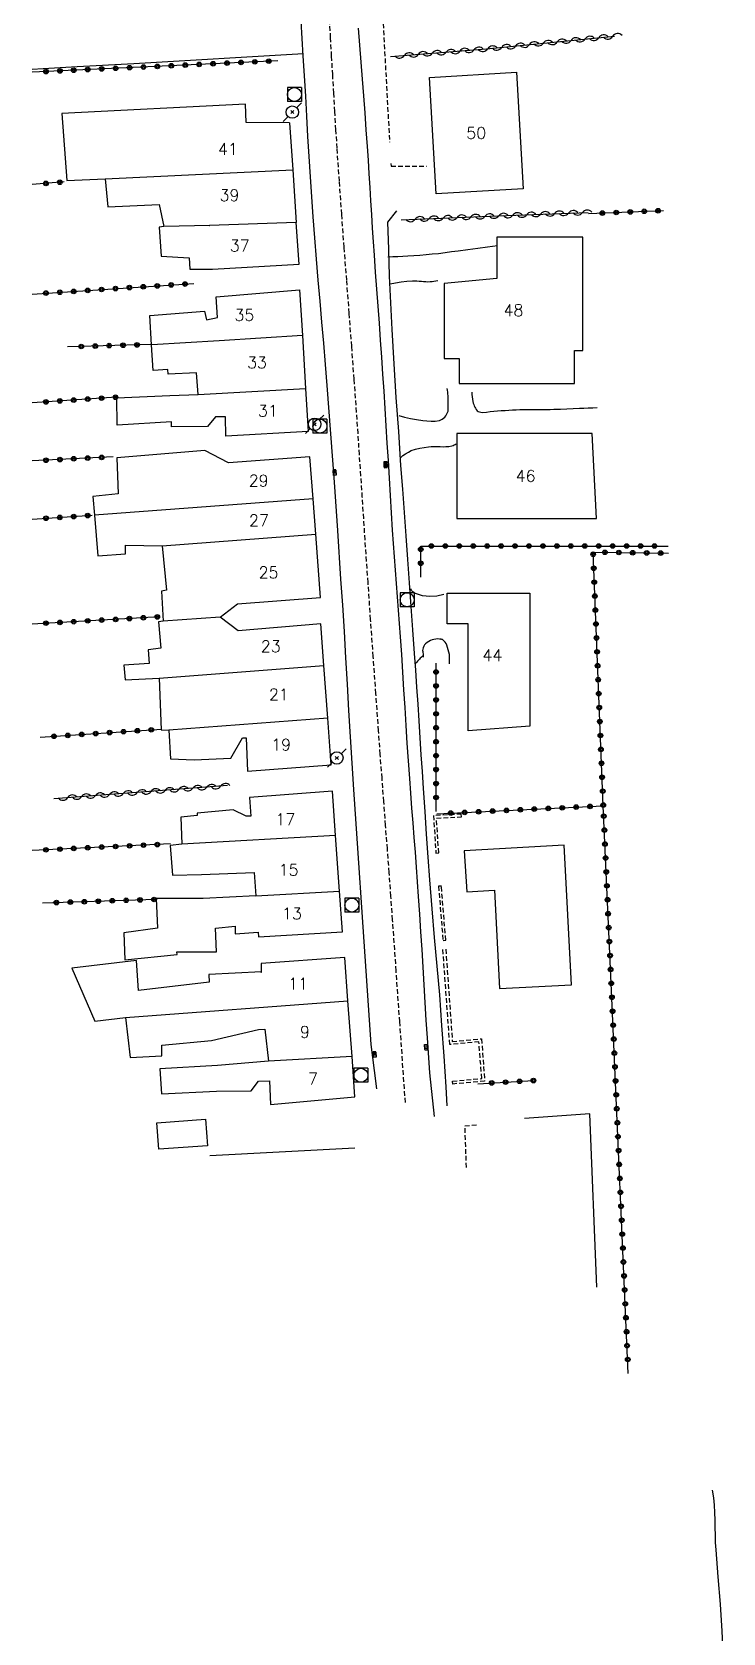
# Model space of a CAD drawing. Header units: millimetres. Extents: x 168000 to 169000, y 125998 to 127000.
# Drawn here: x 168014 to 168088.3, y 126655.7 to 126827.9 of the extents above; entities that cross this region are included whole.
import ezdxf
from ezdxf.enums import TextEntityAlignment as Align

# ---------------------------------------------------------------- set-up
doc = ezdxf.new("R2010")
doc.units = ezdxf.units.MM
doc.linetypes.add('DASHED', pattern=[0.75, 0.5, -0.25])
doc.layers.get('0').update_dxf_attribs({"linetype": 'CONTINUOUS'})
for name, color, linetype in [('W0001', 6, 'DASHED'), ('W0014', 7, 'CONTINUOUS'), ('W0017', 7, 'CONTINUOUS'), ('W0101', 7, 'CONTINUOUS'), ('W0104', 1, 'CONTINUOUS'), ('W0112', 1, 'DASHED'), ('W0310', 3, 'CONTINUOUS'), ('W0323', 7, 'CONTINUOUS'), ('W0401', 7, 'CONTINUOUS'), ('W0420', 7, 'CONTINUOUS'), ('W0473', 7, 'CONTINUOUS'), ('W0991', 7, 'CONTINUOUS'), ('W1102', 7, 'CONTINUOUS')]:
    doc.layers.add(name, color=color, linetype=linetype)
doc.styles.get("Standard").update_dxf_attribs({"font": 'romans.shx', "width": 0.85})

# ---------------------------------------------------------------- blocks, each defined once
blk = doc.blocks.new('T420')
for p, q in [((0.75, 0.75), (-0.75, 0.75)), ((-0.75, 0.75), (-0.75, -0.75)), ((0.75, 0.75), (0.75, -0.75)), ((0.75, -0.75), (-0.75, -0.75))]:
    blk.add_line(p, q)
blk.add_ellipse((0, 0), major_axis=(-0.53, 0.53), ratio=1, start_param=3.926991, end_param=10.210176)
blk = doc.blocks.new('T473')
for p, q in [((-0.166667, 0.166667), (0.166667, -0.166667)), ((-0.166667, -0.166667), (0.166667, 0.166667)), ((0.500001, 0.500001), (1.000002, 1.000002)), ((-1.000002, -1.000002), (-0.500001, -0.500001))]:
    blk.add_line(p, q)
blk.add_ellipse((0, 0), major_axis=(0.471405, 0.471405), ratio=1, start_param=5.4977871438, end_param=11.780972451)
blk = doc.blocks.new('T401')
for p, q in [((-0.3, 0.3), (0, 0.3)), ((-0.3, -0.25), (-0.3, 0.3)), ((-0.3, 0.15), (0, 0.15)), ((-0.3, 0), (0, 0)), ((0, 0.3), (0, -0.25)), ((-0.3, -0.15), (0, -0.15)), ((-0.3, -0.25), (-0.3, -0.3)), ((-0.3, -0.3), (0, -0.3)), ((0, -0.3), (0, -0.25))]:
    blk.add_line(p, q)
blk = doc.blocks.new('t310o')
at = {"color": 0, "linetype": 'Continuous'}
for centre, start, end in [((-0.5, 0.38), 216.8699, 323.1304), ((0.5, -0.37), 36.8699, 143.1303)]:
    blk.add_arc(centre, 0.625, start, end, dxfattribs=at)
blk = doc.blocks.new('t323o')
at = {"color": 0, "linetype": 'Continuous'}
for radius in [0.25, 0.15]:
    blk.add_circle((0, 0), radius, dxfattribs=at)

msp = doc.modelspace()

# ---------------------------------------------------------------- linework, layer by layer
at = {"layer": 'W0001'}
msp.add_lwpolyline([(168054.16, 126712.7), (168053.56, 126721.41), (168053.17, 126726.89), (168052.79, 126732.36), (168052.6, 126734.9), (168052.42, 126737.45), (168052.23, 126739.99), (168052.03, 126742.53), (168051.84, 126745.08), (168051.65, 126747.62), (168051.46, 126750.17), (168051.27, 126752.71), (168050.99, 126756.7), (168050.7, 126760.69), (168050.42, 126764.67), (168050.15, 126768.66), (168049.99, 126770.95), (168049.83, 126773.24), (168049.68, 126775.53), (168049.53, 126777.82), (168049.38, 126780.11), (168049.22, 126782.4), (168049.07, 126784.69), (168048.91, 126786.98), (168048.65, 126790.53), (168048.39, 126794.08), (168048.12, 126797.62), (168047.85, 126801.17), (168047.58, 126804.72), (168047.31, 126808.26), (168047.06, 126811.81), (168046.82, 126815.36), (168046.69, 126817.34), (168046.57, 126819.32), (168046.46, 126821.29), (168046.34, 126823.27), (168046.23, 126825.25), (168046.12, 126827.22), (168046, 126829.2)], dxfattribs=at)
at = {"layer": 'W0014'}
for points in [[(168042.9, 126829.02), (168043.13, 126825.29), (168043.27, 126823.13), (168043.4, 126820.96), (168043.52, 126818.79), (168043.65, 126816.63), (168043.78, 126814.46), (168043.91, 126812.29), (168044.05, 126810.13), (168044.2, 126807.96), (168044.38, 126805.7), (168044.56, 126803.43), (168044.75, 126801.17), (168044.95, 126798.9), (168045.15, 126796.64), (168045.35, 126794.37), (168045.54, 126792.11), (168045.72, 126789.84), (168046.11, 126784.64), (168046.49, 126779.43), (168046.85, 126774.23), (168047.2, 126769.02), (168047.39, 126766.19), (168047.56, 126763.36), (168047.73, 126760.53), (168047.89, 126757.7), (168048.06, 126754.87), (168048.23, 126752.04), (168048.4, 126749.21), (168048.58, 126746.38), (168049.03, 126739.52), (168049.5, 126732.66), (168049.97, 126725.8), (168050.45, 126718.94), (168050.8, 126716.14), (168051.05, 126714.18)], [(168057.28, 126711.21), (168056.78, 126715.9), (168056.53, 126719.68), (168056.41, 126721.58), (168056.29, 126723.47), (168056.18, 126725.37), (168056.06, 126727.27), (168055.95, 126729.17), (168055.84, 126731.07), (168055.72, 126732.96), (168055.59, 126734.86), (168055.48, 126736.45), (168055.36, 126738.04), (168055.24, 126739.63), (168055.11, 126741.21), (168054.99, 126742.8), (168054.86, 126744.39), (168054.74, 126745.98), (168054.63, 126747.57), (168054.5, 126749.47), (168054.37, 126751.38), (168054.25, 126753.28), (168054.13, 126755.19), (168054.01, 126757.09), (168053.89, 126759), (168053.77, 126760.9), (168053.64, 126762.8), (168053.54, 126764.24), (168053.43, 126765.67), (168053.32, 126767.1), (168053.21, 126768.54), (168053.1, 126769.97), (168052.99, 126771.4), (168052.89, 126772.84), (168052.79, 126774.27), (168052.66, 126776.14), (168052.55, 126778.01), (168052.44, 126779.88), (168052.33, 126781.75), (168052.22, 126783.62), (168052.11, 126785.49), (168052, 126787.36), (168051.88, 126789.23), (168051.75, 126791.06), (168051.63, 126792.89), (168051.49, 126794.71), (168051.36, 126796.54), (168051.22, 126798.36), (168051.09, 126800.19), (168050.96, 126802.01), (168050.83, 126803.84), (168050.74, 126805.3), (168050.64, 126806.76), (168050.55, 126808.22), (168050.46, 126809.68), (168050.38, 126811.14), (168050.28, 126812.61), (168050.19, 126814.07), (168050.09, 126815.53), (168049.96, 126817.35), (168049.83, 126819.17), (168049.69, 126820.98), (168049.55, 126822.8), (168049.41, 126824.62), (168049.27, 126826.44), (168049.13, 126828.26)], [(168057.85, 126724.3), (168057.57, 126727.39), (168057.3, 126730.47), (168057.05, 126733.56), (168056.8, 126736.65), (168056.62, 126739.11), (168056.45, 126741.57), (168056.28, 126744.03), (168056.11, 126746.49), (168055.99, 126748.31), (168055.87, 126750.12), (168055.75, 126751.94), (168055.63, 126753.76), (168055.52, 126755.57), (168055.4, 126757.39), (168055.28, 126759.2), (168055.15, 126761.02), (168054.97, 126763.54), (168054.79, 126766.07), (168054.61, 126768.6), (168054.42, 126771.12), (168054.24, 126773.65), (168054.05, 126776.18), (168053.87, 126778.7), (168053.69, 126781.23), (168053.44, 126784.88), (168053.18, 126788.53), (168052.94, 126792.18), (168052.73, 126795.84), (168052.59, 126798.72), (168052.47, 126801.61), (168052.37, 126804.5), (168052.29, 126807.39)], [(168058.67, 126712.36), (168058.54, 126714.4), (168058.32, 126717.7), (168058.08, 126721), (168057.85, 126724.3)]]:
    msp.add_lwpolyline(points, dxfattribs=at)
at = {"layer": 'W0017'}
for points in [[(168043.21, 126825.51), (168037.12, 126825.15), (168031.03, 126824.79), (168024.94, 126824.45), (168018.85, 126824.11), (168017.64, 126824.04), (168016.42, 126823.98), (168015.21, 126823.91), (168014, 126823.84)], [(168052.29, 126807.39), (168053.25, 126808.62)], [(168052.26, 126803.67), (168052.8, 126803.7), (168053.34, 126803.72), (168053.87, 126803.75), (168054.41, 126803.78), (168055.07, 126803.82), (168055.73, 126803.87), (168056.39, 126803.92), (168057.05, 126803.98), (168057.74, 126804.05), (168058.44, 126804.15), (168059.13, 126804.24), (168059.83, 126804.33), (168060.89, 126804.47), (168061.94, 126804.61), (168063, 126804.75), (168064.06, 126804.88)], [(168052.51, 126800.76), (168053.11, 126800.88), (168053.71, 126800.98), (168054.32, 126801.05), (168054.93, 126801.09), (168055.17, 126801.09), (168055.41, 126801.08), (168055.64, 126801.07), (168055.88, 126801.04), (168056.12, 126801.02), (168056.35, 126801.01), (168056.59, 126801), (168056.83, 126801.01), (168057.04, 126801.02), (168057.24, 126801.05), (168057.45, 126801.09), (168057.65, 126801.14)], [(168053.45, 126786.62), (168054.08, 126786.43), (168054.72, 126786.28), (168055.37, 126786.16), (168056.03, 126786.07), (168056.47, 126786.02), (168056.92, 126785.99), (168057.37, 126785.99), (168057.82, 126786.07), (168057.98, 126786.13), (168058.13, 126786.21), (168058.27, 126786.31), (168058.4, 126786.43), (168058.5, 126786.56), (168058.6, 126786.7), (168058.67, 126786.85), (168058.73, 126787.01), (168058.75, 126787.09), (168058.76, 126787.17), (168058.77, 126787.25), (168058.78, 126787.34), (168058.78, 126787.42), (168058.78, 126787.5), (168058.78, 126787.58), (168058.78, 126787.67), (168058.78, 126787.94), (168058.78, 126788.2), (168058.77, 126788.47), (168058.75, 126788.74), (168058.74, 126788.93), (168058.72, 126789.13), (168058.7, 126789.32), (168058.67, 126789.51)], [(168061.31, 126789.12), (168061.32, 126788.87), (168061.34, 126788.61), (168061.37, 126788.36), (168061.42, 126788.11), (168061.46, 126787.95), (168061.51, 126787.8), (168061.57, 126787.65), (168061.64, 126787.5), (168061.71, 126787.38), (168061.78, 126787.25), (168061.87, 126787.12), (168062, 126787.03), (168062.42, 126786.93), (168062.87, 126786.95), (168063.28, 126787.04), (168063.68, 126787.09), (168064.08, 126787.11), (168064.48, 126787.13), (168064.88, 126787.15), (168065.29, 126787.18), (168065.69, 126787.2), (168066.09, 126787.22), (168066.49, 126787.24), (168066.89, 126787.25), (168067.3, 126787.26), (168067.71, 126787.27), (168068.11, 126787.27), (168068.52, 126787.27), (168068.92, 126787.27), (168069.33, 126787.27), (168069.73, 126787.27), (168070.14, 126787.28), (168070.83, 126787.3), (168071.52, 126787.33), (168072.2, 126787.36), (168072.89, 126787.39), (168073.37, 126787.41), (168073.84, 126787.43), (168074.31, 126787.45), (168074.79, 126787.47)], [(168053.64, 126782.06), (168053.9, 126782.29), (168054.18, 126782.49), (168054.48, 126782.67), (168054.79, 126782.83), (168055.24, 126782.99), (168055.7, 126783.1), (168056.17, 126783.17), (168056.64, 126783.24), (168056.95, 126783.27), (168057.27, 126783.28), (168057.58, 126783.27), (168057.9, 126783.26), (168058.22, 126783.25), (168058.53, 126783.26), (168058.85, 126783.29), (168059.17, 126783.35), (168059.29, 126783.39), (168059.41, 126783.44), (168059.53, 126783.5), (168059.63, 126783.57)], [(168058.31, 126767.37), (168057.56, 126767.18), (168056.78, 126767.13), (168056.01, 126767.22), (168055.26, 126767.45), (168055.1, 126767.54), (168054.95, 126767.65), (168054.83, 126767.79), (168054.74, 126767.95)], [(168058.89, 126759.89), (168058.92, 126760.4), (168058.89, 126760.91), (168058.78, 126761.41), (168058.62, 126761.9), (168058.54, 126762.07), (168058.44, 126762.23), (168058.31, 126762.38), (168058.15, 126762.5), (168058.08, 126762.53), (168058, 126762.55), (168057.92, 126762.55), (168057.85, 126762.53)], [(168056.03, 126760.71), (168055.94, 126760.64), (168055.85, 126760.57), (168055.76, 126760.49), (168055.67, 126760.41), (168055.56, 126760.29), (168055.46, 126760.17), (168055.36, 126760.05), (168055.26, 126759.92)], [(168048.74, 126707.8), (168033.12, 126706.97)], [(168087.16, 126671), (168087.29, 126670.2), (168087.37, 126669.4), (168087.42, 126668.6), (168087.45, 126667.79), (168087.46, 126666.99), (168087.47, 126666.19), (168087.5, 126665.39), (168087.55, 126664.59), (168087.78, 126661.68), (168088.01, 126658.77), (168088.2, 126655.85), (168088.33, 126652.93)]]:
    msp.add_lwpolyline(points, dxfattribs=at)
at = {"layer": 'W0101'}
for points in [[(168057.49, 126810.44), (168056.75, 126822.98), (168066.1, 126823.53), (168066.84, 126810.99), (168057.49, 126810.44)], [(168058.34, 126800.79), (168058.34, 126792.73), (168059.96, 126792.73), (168059.96, 126790.06), (168072.34, 126790.06), (168072.34, 126793.61), (168073.25, 126793.61), (168073.25, 126805.79), (168064.01, 126805.79), (168064.01, 126801.36), (168058.34, 126800.79)], [(168074.27, 126784.67), (168059.69, 126784.67), (168059.69, 126775.54), (168074.71, 126775.54), (168074.27, 126784.67)], [(168060.93, 126752.68), (168060.93, 126764.21), (168058.64, 126764.21), (168058.64, 126767.48), (168067.56, 126767.48), (168067.56, 126753.18), (168060.93, 126752.68)], [(168060.5, 126739.77), (168060.76, 126735.39), (168063.74, 126735.55), (168064.3, 126724.98), (168072.03, 126725.38), (168071.24, 126740.4)]]:
    msp.add_lwpolyline(points, close=True, dxfattribs=at)
for points in [[(168037.05, 126818.14), (168036.97, 126820.09), (168017.22, 126819.1), (168017.75, 126811.9), (168021.87, 126812.06)], [(168041.7, 126818.09), (168037.05, 126818.14)], [(168041.7, 126818.09), (168042.04, 126813.03)], [(168021.87, 126812.06), (168022.15, 126809.06), (168027.68, 126809.31), (168028.17, 126806.92)], [(168042.04, 126813.03), (168042.42, 126807.38)], [(168028.17, 126806.92), (168027.68, 126806.86), (168027.9, 126803.73), (168030.89, 126803.56), (168030.98, 126802.35), (168033.42, 126802.35), (168042.72, 126802.9)], [(168042.72, 126802.9), (168042.42, 126807.38)], [(168026.87, 126794.21), (168026.69, 126797.35), (168032.54, 126797.84), (168032.76, 126796.91), (168033.95, 126797.16), (168033.81, 126799.38), (168042.77, 126800.13), (168043.08, 126795.2)], [(168043.08, 126795.2), (168043.43, 126789.5)], [(168031.88, 126788.85), (168031.69, 126791.19), (168028.64, 126791.05), (168028.61, 126791.54), (168027.04, 126791.43), (168026.87, 126794.21)], [(168043.43, 126789.5), (168043.71, 126784.89)], [(168043.71, 126784.89), (168034.85, 126784.39), (168034.8, 126786.48), (168034.77, 126786.48), (168033.75, 126786.48), (168032.87, 126785.44), (168029.02, 126785.38), (168029, 126785.91), (168023.16, 126785.58), (168023.11, 126788.49), (168028.83, 126788.77), (168031.88, 126788.85)], [(168043.9, 126782.17), (168035.13, 126781.53), (168035.13, 126781.51), (168032.6, 126782.83), (168023.11, 126782.06), (168023.27, 126778.18), (168020.55, 126777.9), (168020.72, 126775.89)], [(168044.24, 126777.66), (168043.9, 126782.17)], [(168044.52, 126773.84), (168044.24, 126777.66)], [(168020.72, 126775.89), (168021.07, 126771.52), (168024.04, 126771.74), (168024.07, 126772.65), (168028.01, 126772.6)], [(168028.01, 126772.6), (168028.45, 126767.81), (168027.92, 126767.7), (168028.09, 126764.48)], [(168045.03, 126767.04), (168044.52, 126773.84)], [(168034.25, 126764.92), (168036.09, 126766.35), (168045.03, 126767.04)], [(168028.09, 126764.48), (168027.62, 126764.43), (168027.84, 126761.57), (168026.49, 126761.4), (168026.6, 126759.94), (168023.88, 126759.75), (168024.02, 126758.16), (168027.68, 126758.35)], [(168045.06, 126764.21), (168036.17, 126763.46), (168034.25, 126764.92)], [(168045.39, 126759.7), (168045.06, 126764.21)], [(168045.81, 126754.07), (168045.39, 126759.7)], [(168027.68, 126758.35), (168027.9, 126752.79), (168028.72, 126752.77)], [(168046.19, 126749.02), (168045.81, 126754.07)], [(168028.72, 126752.77), (168028.91, 126749.68), (168031.44, 126749.57), (168035.4, 126749.74), (168036.64, 126751.94), (168037.03, 126751.94), (168037.19, 126748.34), (168046.19, 126749.02)], [(168046.32, 126746.19), (168037.38, 126745.53), (168037.55, 126743.5), (168037.03, 126743.5), (168035.65, 126744.18), (168031.77, 126743.85), (168031.77, 126743.58), (168030.01, 126743.41), (168030.12, 126740.5)], [(168046.66, 126741.45), (168046.32, 126746.19)], [(168047.08, 126735.46), (168046.66, 126741.45)], [(168030.12, 126740.5), (168028.86, 126740.36), (168029.11, 126737.17), (168032.24, 126737.23), (168037.88, 126737.45), (168038.07, 126734.94)], [(168038.07, 126734.94), (168032.41, 126734.67), (168027.37, 126734.64), (168027.48, 126731.45), (168023.88, 126730.98), (168023.99, 126728.07), (168029.6, 126728.64), (168029.57, 126728.92), (168033.86, 126728.92), (168033.73, 126731.45), (168035.84, 126731.67), (168035.84, 126730.85), (168038.32, 126731.04), (168038.35, 126730.54), (168047.4, 126731.07)], [(168047.4, 126731.07), (168047.08, 126735.46)], [(168047.64, 126728.31), (168038.65, 126727.65), (168038.65, 126726.69), (168038.7, 126726.77), (168033.01, 126726.47), (168033.04, 126725.65), (168025.45, 126724.77), (168025.23, 126727.98), (168018.3, 126727.16), (168020.77, 126721.47), (168024.07, 126721.85)], [(168047.98, 126723.65), (168047.64, 126728.31)], [(168048.42, 126717.67), (168047.98, 126723.65)], [(168024.07, 126721.85), (168024.57, 126717.56), (168027.98, 126717.75), (168027.95, 126718.88), (168033.29, 126719.38), (168038.37, 126720.56), (168039.03, 126720.59), (168039.45, 126717.15)], [(168039.45, 126717.15), (168033.95, 126716.68), (168027.76, 126716.35), (168027.92, 126713.63), (168033.86, 126713.93), (168037.58, 126713.96), (168038.35, 126715), (168039.53, 126715.03), (168039.67, 126712.5), (168048.74, 126713.33)], [(168048.74, 126713.33), (168048.42, 126717.67)], [(168074.74, 126692.85), (168074.02, 126711.48), (168066.97, 126710.99)]]:
    msp.add_lwpolyline(points, dxfattribs=at)
at = {"layer": 'W0104'}
msp.add_lwpolyline([(168027.43, 126710.52), (168032.65, 126710.91), (168032.86, 126708.06), (168027.64, 126707.68), (168027.43, 126710.52)], close=True, dxfattribs=at)
at = {"layer": 'W0112'}
for points in [[(168056.09, 126829), (168051.77, 126828.76), (168052.46, 126816)], [(168052.59, 126813.71), (168052.65, 126813.41), (168056.44, 126813.41)], [(168057.82, 126762.56), (168057.62, 126762.57), (168057.43, 126762.56), (168057.24, 126762.52), (168057.05, 126762.47), (168056.86, 126762.4), (168056.67, 126762.31), (168056.49, 126762.2), (168056.33, 126762.06), (168056.23, 126761.93), (168056.14, 126761.78), (168056.08, 126761.62), (168056.03, 126761.46), (168056.02, 126761.34), (168056.03, 126761.22), (168056.05, 126761.1), (168056.06, 126760.99), (168056.06, 126760.9), (168056.07, 126760.81), (168056.08, 126760.72), (168056.09, 126760.63)], [(168058.5, 126729.19), (168059.21, 126719.28), (168062.36, 126719.56), (168062.69, 126715.01), (168059.26, 126714.7), (168059.23, 126715), (168062.37, 126715.29), (168062.08, 126719.24), (168058.94, 126718.95), (168058.2, 126729.17)], [(168060.73, 126705.71), (168060.57, 126710.22), (168061.89, 126710.3)]]:
    msp.add_lwpolyline(points, dxfattribs=at)
for points in [[(168060.18, 126743.74), (168057.18, 126743.58), (168057.45, 126739.54), (168057.75, 126739.56), (168057.5, 126743.3), (168060.2, 126743.44)], [(168058.21, 126730.15), (168058.51, 126730.17), (168058.03, 126735.99), (168057.73, 126735.97)]]:
    msp.add_lwpolyline(points, close=True, dxfattribs=at)
at = {"layer": 'W0310'}
for points in [[(168052.57, 126825.21), (168062.88, 126826.03), (168076.66, 126827.41)], [(168053.72, 126807.66), (168064.12, 126808.07), (168073.83, 126808.46)], [(168035.02, 126746.8), (168016.34, 126745.39)]]:
    msp.add_lwpolyline(points, dxfattribs=at)
at = {"layer": 'W0323'}
for points in [[(168040.44, 126824.77), (168014, 126823.53)], [(168017.47, 126811.73), (168014, 126811.44)], [(168073.85, 126808.32), (168081.91, 126808.65)], [(168014, 126799.67), (168031.42, 126800.81)], [(168026.74, 126794.24), (168017.8, 126793.99)], [(168023.08, 126788.57), (168014, 126787.97)], [(168022.72, 126782.17), (168014, 126781.72)], [(168014, 126775.46), (168020.47, 126775.87)], [(168055.81, 126769.21), (168055.81, 126772.57), (168074.32, 126772.57), (168082.43, 126772.57)], [(168057.54, 126743.77), (168075.45, 126744.62), (168074.35, 126771.91), (168082.46, 126771.8)], [(168027.73, 126764.95), (168014, 126764.18)], [(168057.46, 126744.02), (168057.46, 126759.97)], [(168014.86, 126752), (168027.95, 126752.88)], [(168078.14, 126683.57), (168076.38, 126723.94), (168075.45, 126744.62)], [(168028.89, 126740.53), (168014, 126739.82)], [(168027.37, 126734.56), (168015.13, 126734.17)], [(168061.95, 126714.73), (168067.96, 126715.07)]]:
    msp.add_lwpolyline(points, dxfattribs=at)
at = {"layer": 'W1102'}
for points in [[(168021.87, 126812.06), (168042.04, 126813.03)], [(168042.42, 126807.38), (168033.09, 126807.06), (168033.12, 126807.06), (168028.17, 126806.92)], [(168043.08, 126795.2), (168034.14, 126794.63), (168026.88, 126794.21)], [(168031.88, 126788.85), (168043.43, 126789.5)], [(168044.24, 126777.66), (168020.72, 126775.89)], [(168028.01, 126772.6), (168044.52, 126773.84)], [(168034.25, 126764.92), (168028.09, 126764.48)], [(168027.68, 126758.35), (168045.39, 126759.7)], [(168045.81, 126754.07), (168028.72, 126752.77)], [(168046.66, 126741.45), (168030.12, 126740.5)], [(168038.07, 126734.94), (168047.08, 126735.46)], [(168024.07, 126721.85), (168047.98, 126723.65)], [(168048.42, 126717.67), (168039.45, 126717.15)]]:
    msp.add_lwpolyline(points, dxfattribs=at)

# ---------------------------------------------------------------- block references
at = {"layer": 'W0310'}
for p, rotation in [((168071.99, 126826.94), 5.699267905128287), ((168073.48, 126827.09), 5.699267905128287), ((168074.97, 126827.24), 5.699267905128287), ((168076.47, 126827.39), 5.699267905128287), ((168054.06, 126825.33), 4.573923910255218), ((168055.56, 126825.45), 4.573923910255218), ((168057.05, 126825.57), 4.573923910255218), ((168058.55, 126825.69), 4.573923910255218), ((168060.04, 126825.81), 4.573923910255218), ((168061.54, 126825.93), 4.573923910255218), ((168063.03, 126826.05), 5.699267905128287), ((168064.52, 126826.2), 5.699267905128287), ((168066.02, 126826.35), 5.699267905128287), ((168067.51, 126826.5), 5.699267905128287), ((168069, 126826.65), 5.699267905128287), ((168070.49, 126826.79), 5.699267905128287), ((168062.71, 126808.02), 2.272445496411751), ((168064.21, 126808.08), 2.271166579539157), ((168065.71, 126808.14), 2.271166579539157), ((168067.21, 126808.2), 2.271166579539157), ((168068.71, 126808.26), 2.271166579539157), ((168070.21, 126808.32), 2.271166579539157), ((168071.71, 126808.38), 2.271166579539157), ((168073.21, 126808.43), 2.271166579539157), ((168055.22, 126807.72), 2.272445496411751), ((168056.72, 126807.78), 2.272445496411751), ((168058.22, 126807.84), 2.272445496411751), ((168059.72, 126807.9), 2.272445496411751), ((168061.22, 126807.96), 2.272445496411751), ((168025.32, 126746.07), 184.2954472766615), ((168026.81, 126746.18), 184.2954472766615), ((168028.31, 126746.29), 184.2954472766615), ((168029.81, 126746.41), 184.2954472766615), ((168031.3, 126746.52), 184.2954472766615), ((168032.8, 126746.63), 184.2954472766615), ((168034.29, 126746.74), 184.2954472766615), ((168017.84, 126745.51), 184.2954472766615), ((168019.34, 126745.62), 184.2954472766615), ((168020.83, 126745.73), 184.2954472766615), ((168022.33, 126745.84), 184.2954472766615), ((168023.82, 126745.96), 184.2954472766615)]:
    msp.add_blockref('t310o', p, dxfattribs=dict(at, rotation=rotation))
at = {"layer": 'W0323'}
for p, rotation in [((168015.5, 126823.6), 182.6878162172778), ((168017, 126823.67), 182.6878162172778), ((168018.49, 126823.74), 182.6878162172778), ((168019.99, 126823.81), 182.6878162172778), ((168021.49, 126823.88), 182.6878162172778), ((168022.99, 126823.95), 182.6878162172778), ((168024.49, 126824.02), 182.6878162172778), ((168025.99, 126824.09), 182.6878162172778), ((168027.49, 126824.16), 182.6878162172778), ((168028.98, 126824.23), 182.6878162172778), ((168030.48, 126824.3), 182.6878162172778), ((168031.98, 126824.37), 182.6878162172778), ((168033.48, 126824.44), 182.6878162172778), ((168034.98, 126824.51), 182.6878162172778), ((168036.48, 126824.58), 182.6878162172778), ((168037.97, 126824.65), 182.6878162172778), ((168039.47, 126824.72), 182.6878162172778), ((168015.49, 126811.57), 184.7324862614756), ((168016.99, 126811.69), 184.7324862614756), ((168075.35, 126808.38), 2.345273902150147), ((168076.85, 126808.44), 2.345273902150147), ((168078.35, 126808.51), 2.345273902150147), ((168079.85, 126808.57), 2.345273902150147), ((168081.35, 126808.63), 2.345273902150147), ((168015.5, 126799.77), 3.767873371341767), ((168016.99, 126799.86), 3.767873371341767), ((168018.49, 126799.96), 3.767873371341767), ((168019.99, 126800.06), 3.767873371341767), ((168021.48, 126800.16), 3.767873371341767), ((168022.98, 126800.26), 3.767873371341767), ((168024.48, 126800.36), 3.767873371341767), ((168025.97, 126800.46), 3.767873371341767), ((168027.47, 126800.55), 3.767873371341767), ((168028.97, 126800.65), 3.767873371341767), ((168030.46, 126800.75), 3.767873371341767), ((168019.3, 126794.03), 181.5862518075408), ((168020.8, 126794.08), 181.5862518075408), ((168022.3, 126794.12), 181.5862518075408), ((168023.8, 126794.16), 181.5862518075408), ((168025.3, 126794.2), 181.5862518075408), ((168015.5, 126788.07), 183.8379911837649), ((168016.99, 126788.17), 183.8379911837649), ((168018.49, 126788.27), 183.8379911837649), ((168019.99, 126788.37), 183.8379911837649), ((168021.48, 126788.47), 183.8379911837649), ((168022.98, 126788.57), 183.8379911837649), ((168015.5, 126781.79), 182.9575422017043), ((168017, 126781.87), 182.9575422017043), ((168018.49, 126781.95), 182.9575422017043), ((168019.99, 126782.03), 182.9575422017043), ((168021.49, 126782.1), 182.9575422017043), ((168015.5, 126775.55), 3.604420539107983), ((168016.99, 126775.65), 3.604420539107983), ((168018.49, 126775.74), 3.604420539107983), ((168019.99, 126775.84), 3.604420539107983), ((168055.81, 126772.21), 90.00000000049697), ((168056.96, 126772.57), 359.9999999995946), ((168058.46, 126772.57), 359.9999999995946), ((168059.96, 126772.57), 359.9999999995946), ((168061.46, 126772.57), 359.9999999995946), ((168062.96, 126772.57), 359.9999999995946), ((168064.46, 126772.57), 359.9999999995946), ((168065.96, 126772.57), 359.9999999995946), ((168067.46, 126772.57), 359.9999999995946), ((168068.96, 126772.57), 359.9999999995946), ((168070.46, 126772.57), 359.9999999995946), ((168071.96, 126772.57), 359.9999999995946), ((168073.46, 126772.57), 359.9999999995946), ((168075.62, 126771.89), 359.2231557043651), ((168055.81, 126770.71), 90.00000000049697), ((168074.36, 126771.68), 92.3090627044331), ((168074.42, 126770.18), 92.3090627044331), ((168077.12, 126771.87), 359.2231557043651), ((168078.62, 126771.85), 359.2231557043651), ((168080.12, 126771.83), 359.2231557043651), ((168081.62, 126771.81), 359.2231557043651), ((168074.48, 126768.68), 92.3090627044331), ((168074.54, 126767.18), 92.3090627044331), ((168074.6, 126765.68), 92.3090627044331), ((168015.5, 126764.27), 183.1902325588339), ((168017, 126764.35), 183.1902325588339), ((168018.49, 126764.43), 183.1902325588339), ((168019.99, 126764.52), 183.1902325588339), ((168021.49, 126764.6), 183.1902325588339), ((168022.99, 126764.68), 183.1902325588339), ((168024.48, 126764.77), 183.1902325588339), ((168025.98, 126764.85), 183.1902325588339), ((168027.48, 126764.94), 183.1902325588339), ((168074.66, 126764.18), 92.3090627044331), ((168074.72, 126762.68), 92.3090627044331), ((168074.78, 126761.19), 92.3090627044331), ((168057.46, 126759.02), 89.99999999979093), ((168074.84, 126759.69), 92.3090627044331), ((168074.9, 126758.19), 92.3090627044331), ((168057.46, 126757.52), 89.99999999979093), ((168074.96, 126756.69), 92.3090627044331), ((168057.46, 126756.02), 89.99999999979093), ((168075.02, 126755.19), 92.3090627044331), ((168057.46, 126754.52), 89.99999999979093), ((168057.46, 126753.02), 89.99999999979093), ((168075.08, 126753.69), 92.3090627044331), ((168016.36, 126752.1), 3.846030089691481), ((168017.85, 126752.2), 3.846030089691481), ((168019.35, 126752.3), 3.846030089691481), ((168020.85, 126752.4), 3.846030089691481), ((168022.34, 126752.5), 3.846030089691481), ((168023.84, 126752.6), 3.846030089691481), ((168025.34, 126752.7), 3.846030089691481), ((168026.83, 126752.8), 3.846030089691481), ((168057.46, 126751.52), 89.99999999979093), ((168075.14, 126752.19), 92.3090627044331), ((168057.46, 126750.02), 89.99999999979093), ((168075.2, 126750.69), 92.3090627044331), ((168057.46, 126748.52), 89.99999999979093), ((168075.26, 126749.2), 92.3090627044331), ((168057.46, 126747.02), 89.99999999979093), ((168075.32, 126747.7), 92.3090627044331), ((168075.39, 126746.2), 92.3090627044331), ((168057.46, 126745.52), 89.99999999979093), ((168069.53, 126744.34), 2.726308561374151), ((168071.03, 126744.41), 2.726308561374151), ((168072.53, 126744.49), 2.726308561374151), ((168074.03, 126744.56), 2.726308561374151), ((168075.45, 126744.7), 92.3090627044331), ((168059.04, 126743.84), 2.726308561374151), ((168060.54, 126743.91), 2.726308561374151), ((168062.04, 126743.99), 2.726308561374151), ((168063.54, 126744.06), 2.726308561374151), ((168065.04, 126744.13), 2.726308561374151), ((168066.53, 126744.2), 2.726308561374151), ((168068.03, 126744.27), 2.726308561374151), ((168075.5, 126743.51), 92.5887362871453), ((168075.57, 126742.01), 92.5887362871453), ((168015.5, 126739.89), 182.703357670414), ((168017, 126739.96), 182.703357670414), ((168018.49, 126740.04), 182.703357670414), ((168019.99, 126740.11), 182.703357670414), ((168021.49, 126740.18), 182.703357670414), ((168022.99, 126740.25), 182.703357670414), ((168024.49, 126740.32), 182.703357670414), ((168025.99, 126740.39), 182.703357670414), ((168027.48, 126740.46), 182.703357670414), ((168075.63, 126740.51), 92.5887362871453), ((168075.7, 126739.01), 92.5887362871453), ((168075.77, 126737.51), 92.5887362871453), ((168075.84, 126736.02), 92.5887362871453), ((168016.63, 126734.22), 181.8019717209391), ((168018.13, 126734.27), 181.8019717209391), ((168019.63, 126734.31), 181.8019717209391), ((168021.13, 126734.36), 181.8019717209391), ((168022.63, 126734.41), 181.8019717209391), ((168024.13, 126734.46), 181.8019717209391), ((168025.63, 126734.5), 181.8019717209391), ((168027.13, 126734.55), 181.8019717209391), ((168075.91, 126734.52), 92.5887362871453), ((168075.97, 126733.02), 92.5887362871453), ((168076.04, 126731.52), 92.5887362871453), ((168076.11, 126730.02), 92.5887362871453), ((168076.18, 126728.52), 92.5887362871453), ((168076.24, 126727.03), 92.5887362871453), ((168076.31, 126725.53), 92.5887362871453), ((168076.38, 126724.03), 92.5887362871453), ((168076.45, 126722.53), 92.49632787507478), ((168076.51, 126721.03), 92.49632787507478), ((168076.58, 126719.53), 92.49632787507478), ((168076.64, 126718.03), 92.49632787507478), ((168067.94, 126715.07), 3.234684846499689), ((168076.71, 126716.54), 92.49632787507478), ((168063.45, 126714.82), 3.234684846499689), ((168064.94, 126714.9), 3.234684846499689), ((168066.44, 126714.99), 3.234684846499689), ((168076.77, 126715.04), 92.49632787507478), ((168076.84, 126713.54), 92.49632787507478), ((168076.9, 126712.04), 92.49632787507478), ((168076.97, 126710.54), 92.49632787507478), ((168077.03, 126709.04), 92.49632787507478), ((168077.1, 126707.54), 92.49632787507478), ((168077.16, 126706.05), 92.49632787507478), ((168077.23, 126704.55), 92.49632787507478), ((168077.29, 126703.05), 92.49632787507478), ((168077.36, 126701.55), 92.49632787507478), ((168077.43, 126700.05), 92.49632787507478), ((168077.49, 126698.55), 92.49632787507478), ((168077.56, 126697.05), 92.49632787507478), ((168077.62, 126695.56), 92.49632787507478), ((168077.69, 126694.06), 92.49632787507478), ((168077.75, 126692.56), 92.49632787507478), ((168077.82, 126691.06), 92.49632787507478), ((168077.88, 126689.56), 92.49632787507478), ((168077.95, 126688.06), 92.49632787507478), ((168078.01, 126686.56), 92.49632787507478), ((168078.08, 126685.07), 92.49632787507478)]:
    msp.add_blockref('t323o', p, dxfattribs=dict(at, rotation=rotation))
for p in [(168074.96, 126772.57), (168076.46, 126772.57), (168077.96, 126772.57), (168079.46, 126772.57), (168080.96, 126772.57)]:
    msp.add_blockref('t323o', p, dxfattribs=at)
at = {"layer": 'W0401'}
for p, rotation in [((168046.41, 126780.46), 184.0972615495942), ((168052.18, 126781.37), 3.275038368351767), ((168052.18, 126781.31), 3.275038368351767), ((168056.53, 126718.69), 3.78107342357967), ((168050.7, 126717.86), 183.951218444761)]:
    msp.add_blockref('T401', p, dxfattribs=dict(at, rotation=rotation))
at = {"layer": 'W0420'}
for p in [(168042.22, 126821.14), (168044.97, 126785.47), (168054.35, 126766.79), (168048.41, 126733.95), (168049.38, 126715.64)]:
    msp.add_blockref('T420', p, dxfattribs=at)
at = {"layer": 'W0473'}
for p in [(168042, 126819.24), (168044.4, 126785.66), (168046.79, 126749.77)]:
    msp.add_blockref('T473', p, dxfattribs=at)

# ---------------------------------------------------------------- texts
at = {"layer": 'W0991'}
for s, p in [('50', (168061.79, 126816.99)), ('41', (168035.08, 126815.26)), ('39', (168035.24, 126810.3)), ('37', (168036.34, 126804.87)), ('35', (168036.84, 126797.41)), ('48', (168065.79, 126797.93)), ('33', (168038.2, 126792.31)), ('31', (168039.37, 126787.11)), ('29', (168038.38, 126779.6)), ('46', (168067.09, 126780.1)), ('27', (168038.41, 126775.32)), ('25', (168039.44, 126769.73)), ('23', (168039.68, 126761.78)), ('44', (168063.52, 126760.82)), ('21', (168040.55, 126756.6)), ('19', (168040.8, 126751.2)), ('17', (168041.26, 126743.18)), ('15', (168041.6, 126737.74)), ('13', (168041.96, 126733.04)), ('11', (168042.62, 126725.51)), ('9', (168043.35, 126720.31)), ('7', (168044.24, 126715.27))]:
    msp.add_text(s, height=1.25, dxfattribs=at).set_placement(p, align=Align.MIDDLE_CENTER)

doc.saveas('drawing.dxf')
